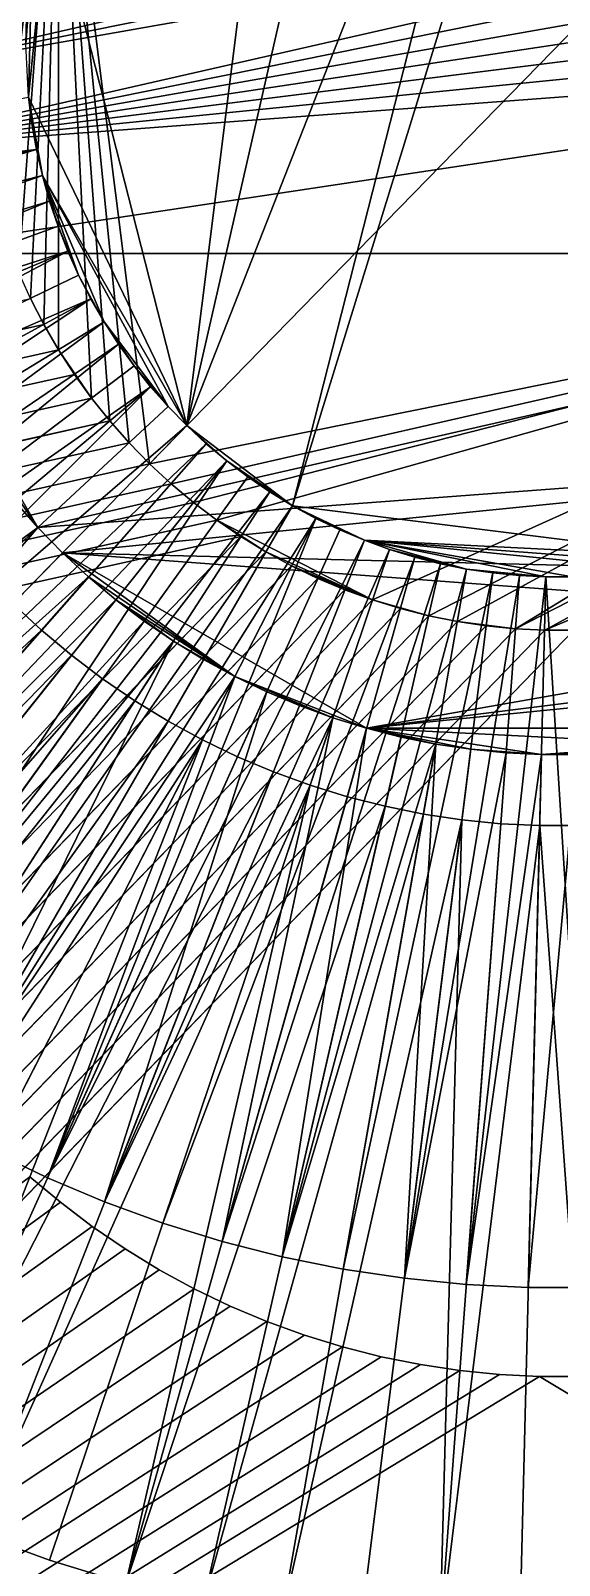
# Model space of a CAD drawing. Header units: millimetres. Extents: x 0 to 520, y -2 to 382.
# Drawn here: x 183.514 to 185, y 338.72 to 343.037 of the extents above; entities that cross this region are included whole.
import ezdxf

# ---------------------------------------------------------------- set-up
doc = ezdxf.new("R2010")
doc.units = ezdxf.units.MM

msp = doc.modelspace()

# ---------------------------------------------------------------- linework, layer by layer
at = {"layer": 'BRASS', "color": 52}
for points in [[(509.2, 369.2, 103), (10.8, 369.2, 103), (10.8, 10.8, 103)], [(509.2, 369.2, 103), (10.8, 10.8, 103), (509.2, 10.8, 103)], [(183.5921, 343.8604, 92), (186.1521, 344.1812, 92), (183.8479, 341.8188, 92)], [(183.8479, 341.8188, 92), (186.1521, 344.1812, 92), (186.5204, 342.3591, 92)], [(183.3521, 343.0822, 92), (183.5921, 343.8604, 92), (183.35, 343, 92)], [(183.35, 343, 92), (183.5921, 343.8604, 92), (183.3521, 342.9178, 92)], [(183.3521, 342.9178, 92), (183.5921, 343.8604, 92), (183.3582, 342.8357, 92)], [(183.3582, 342.8357, 92), (183.5921, 343.8604, 92), (183.401, 342.5929, 92)], [(183.401, 342.5929, 92), (183.5921, 343.8604, 92), (183.4233, 342.5137, 92)], [(183.4233, 342.5137, 92), (183.5921, 343.8604, 92), (183.4796, 342.3591, 92)], [(183.4796, 342.3591, 92), (183.5921, 343.8604, 92), (183.5134, 342.2841, 92)], [(183.5134, 342.2841, 92), (183.5921, 343.8604, 92), (183.5509, 342.2109, 92)], [(183.5509, 342.2109, 92), (183.5921, 343.8604, 92), (183.5921, 342.1396, 92)], [(183.5921, 342.1396, 92), (183.5921, 343.8604, 92), (183.6847, 342.0037, 92)], [(183.6847, 342.0037, 92), (183.5921, 343.8604, 92), (183.736, 341.9394, 92)], [(183.736, 341.9394, 92), (183.5921, 343.8604, 92), (183.7905, 341.8777, 92)], [(183.7905, 341.8777, 92), (183.5921, 343.8604, 92), (183.8479, 341.8188, 92)], [(183.8479, 341.8188, 92), (186.5204, 342.3591, 92), (183.9082, 341.7629, 92)], [(183.9082, 341.7629, 92), (186.5204, 342.3591, 92), (183.9712, 341.71, 92)], [(183.9712, 341.71, 92), (186.5204, 342.3591, 92), (184.0368, 341.6603, 92)], [(184.0368, 341.6603, 92), (186.5204, 342.3591, 92), (184.4745, 341.4359, 92)], [(184.4745, 341.4359, 92), (186.5204, 342.3591, 92), (184.6328, 341.3914, 92)], [(184.6328, 341.3914, 92), (186.5204, 342.3591, 92), (184.7135, 341.3751, 92)], [(184.7135, 341.3751, 92), (186.5204, 342.3591, 92), (184.8767, 341.3546, 92)], [(184.8767, 341.3546, 92), (186.5204, 342.3591, 92), (186.4079, 342.1396, 92)], [(38.6479, 309.9178, 86), (183.5134, 342.2841, 86), (183.5509, 342.2109, 86)], [(183.5134, 342.2841, 92), (183.5509, 342.2109, 92), (183.5134, 342.2841, 86)], [(183.5134, 342.2841, 86), (183.5509, 342.2109, 92), (183.5509, 342.2109, 86)], [(38.6418, 309.8357, 86), (183.5509, 342.2109, 86), (183.5921, 342.1396, 86)], [(38.6479, 309.9178, 86), (183.5509, 342.2109, 86), (38.6418, 309.8357, 86)], [(183.5509, 342.2109, 92), (183.5921, 342.1396, 92), (183.5509, 342.2109, 86)], [(183.5509, 342.2109, 86), (183.5921, 342.1396, 92), (183.5921, 342.1396, 86)], [(38.6316, 309.7541, 86), (183.5921, 342.1396, 86), (183.6367, 342.0705, 86)], [(38.6418, 309.8357, 86), (183.5921, 342.1396, 86), (38.6316, 309.7541, 86)], [(183.5921, 342.1396, 86), (183.6367, 342.0705, 92), (183.6367, 342.0705, 86)], [(183.5921, 342.1396, 92), (183.6367, 342.0705, 92), (183.5921, 342.1396, 86)], [(183.6367, 342.0705, 92), (183.5921, 342.1396, 92), (183.6847, 342.0037, 92)], [(184.8767, 341.3546, 92), (186.4079, 342.1396, 92), (184.9589, 341.3505, 92)], [(184.9589, 341.3505, 92), (186.4079, 342.1396, 92), (186.2095, 341.8777, 92)], [(38.6173, 309.6731, 86), (183.6367, 342.0705, 86), (183.6847, 342.0037, 86)], [(38.6316, 309.7541, 86), (183.6367, 342.0705, 86), (38.6173, 309.6731, 86)], [(183.6367, 342.0705, 86), (183.6847, 342.0037, 92), (183.6847, 342.0037, 86)], [(183.6367, 342.0705, 92), (183.6847, 342.0037, 92), (183.6367, 342.0705, 86)], [(38.599, 309.5929, 86), (183.6847, 342.0037, 86), (183.736, 341.9394, 86)], [(38.6173, 309.6731, 86), (183.6847, 342.0037, 86), (38.599, 309.5929, 86)], [(183.6847, 342.0037, 86), (183.736, 341.9394, 92), (183.736, 341.9394, 86)], [(183.6847, 342.0037, 92), (183.736, 341.9394, 92), (183.6847, 342.0037, 86)], [(38.599, 309.5929, 86), (183.736, 341.9394, 86), (38.5767, 309.5137, 86)], [(38.5767, 309.5137, 86), (183.736, 341.9394, 86), (183.7905, 341.8777, 86)], [(183.736, 341.9394, 86), (183.7905, 341.8777, 92), (183.7905, 341.8777, 86)], [(183.736, 341.9394, 92), (183.7905, 341.8777, 92), (183.736, 341.9394, 86)], [(38.5505, 309.4357, 86), (183.7905, 341.8777, 86), (183.8479, 341.8188, 86)], [(38.5767, 309.5137, 86), (183.7905, 341.8777, 86), (38.5505, 309.4357, 86)], [(183.7905, 341.8777, 86), (183.8479, 341.8188, 92), (183.8479, 341.8188, 86)], [(183.7905, 341.8777, 92), (183.8479, 341.8188, 92), (183.7905, 341.8777, 86)], [(184.9589, 341.3505, 92), (186.2095, 341.8777, 92), (185.0411, 341.3505, 92)], [(38.5505, 309.4357, 86), (183.8479, 341.8188, 86), (38.5204, 309.3591, 86)], [(183.8479, 341.8188, 86), (183.9082, 341.7629, 86), (38.5204, 309.3591, 86)], [(183.8479, 341.8188, 86), (183.9082, 341.7629, 92), (183.9082, 341.7629, 86)], [(183.8479, 341.8188, 92), (183.9082, 341.7629, 92), (183.8479, 341.8188, 86)], [(38.5204, 309.3591, 86), (183.9082, 341.7629, 86), (38.4866, 309.2841, 86)], [(183.9082, 341.7629, 86), (183.9712, 341.71, 86), (38.4866, 309.2841, 86)], [(183.9082, 341.7629, 86), (183.9712, 341.71, 92), (183.9712, 341.71, 86)], [(183.9082, 341.7629, 92), (183.9712, 341.71, 92), (183.9082, 341.7629, 86)], [(38.4866, 309.2841, 86), (183.9712, 341.71, 86), (38.4491, 309.2109, 86)], [(183.9712, 341.71, 86), (184.0368, 341.6603, 86), (38.4491, 309.2109, 86)], [(183.9712, 341.71, 86), (183.9712, 341.71, 92), (184.0368, 341.6603, 86)], [(183.9712, 341.71, 92), (184.0368, 341.6603, 92), (184.0368, 341.6603, 86)], [(38.4491, 309.2109, 86), (184.0368, 341.6603, 86), (38.4079, 309.1396, 86)], [(184.0368, 341.6603, 86), (184.1048, 341.614, 86), (38.4079, 309.1396, 86)], [(184.0368, 341.6603, 86), (184.1048, 341.614, 92), (184.1048, 341.614, 86)], [(184.0368, 341.6603, 92), (184.1048, 341.614, 92), (184.0368, 341.6603, 86)], [(184.0368, 341.6603, 92), (184.175, 341.5711, 92), (184.1048, 341.614, 92)], [(184.0368, 341.6603, 92), (184.4745, 341.4359, 92), (184.175, 341.5711, 92)], [(38.4079, 309.1396, 86), (184.1048, 341.614, 86), (38.3633, 309.0705, 86)], [(38.3633, 309.0705, 86), (184.1048, 341.614, 86), (38.3633, 190.9295, 86)], [(184.1048, 341.614, 86), (184.175, 341.5711, 86), (38.3633, 190.9295, 86)], [(184.1048, 341.614, 86), (184.175, 341.5711, 92), (184.175, 341.5711, 86)], [(184.1048, 341.614, 92), (184.175, 341.5711, 92), (184.1048, 341.614, 86)], [(38.3633, 190.9295, 86), (184.175, 341.5711, 86), (38.4079, 190.8604, 86)], [(184.175, 341.5711, 86), (184.2473, 341.5317, 86), (38.4079, 190.8604, 86)], [(184.175, 341.5711, 86), (184.175, 341.5711, 92), (184.2473, 341.5317, 86)], [(184.175, 341.5711, 92), (184.2473, 341.5317, 92), (184.2473, 341.5317, 86)], [(184.175, 341.5711, 92), (184.4745, 341.4359, 92), (184.2473, 341.5317, 92)], [(38.4079, 190.8604, 86), (184.2473, 341.5317, 86), (38.4491, 190.7891, 86)], [(184.2473, 341.5317, 86), (184.3214, 341.496, 86), (38.4491, 190.7891, 86)], [(38.4491, 190.7891, 86), (184.3214, 341.496, 86), (38.4866, 190.7159, 86)], [(184.3214, 341.496, 86), (184.3972, 341.4641, 86), (38.4866, 190.7159, 86)], [(184.2473, 341.5317, 86), (184.2473, 341.5317, 92), (184.3214, 341.496, 86)], [(184.2473, 341.5317, 92), (184.3214, 341.496, 92), (184.3214, 341.496, 86)], [(184.2473, 341.5317, 92), (184.3972, 341.4641, 92), (184.3214, 341.496, 92)], [(184.2473, 341.5317, 92), (184.4745, 341.4359, 92), (184.3972, 341.4641, 92)], [(184.3214, 341.496, 86), (184.3972, 341.4641, 92), (184.3972, 341.4641, 86)], [(184.3214, 341.496, 92), (184.3972, 341.4641, 92), (184.3214, 341.496, 86)], [(38.4866, 190.7159, 86), (184.3972, 341.4641, 86), (38.5204, 190.6409, 86)], [(184.3972, 341.4641, 86), (184.4745, 341.4359, 86), (38.5204, 190.6409, 86)], [(184.3972, 341.4641, 92), (184.4745, 341.4359, 92), (184.3972, 341.4641, 86)], [(184.3972, 341.4641, 86), (184.4745, 341.4359, 92), (184.4745, 341.4359, 86)], [(38.5204, 190.6409, 86), (184.4745, 341.4359, 86), (38.5505, 190.5643, 86)], [(184.4745, 341.4359, 86), (184.5531, 341.4117, 86), (38.5505, 190.5643, 86)], [(38.5505, 190.5643, 86), (184.5531, 341.4117, 86), (38.5767, 190.4863, 86)], [(184.5531, 341.4117, 86), (184.6328, 341.3914, 86), (38.5767, 190.4863, 86)], [(184.4745, 341.4359, 92), (184.5531, 341.4117, 92), (184.4745, 341.4359, 86)], [(184.4745, 341.4359, 86), (184.5531, 341.4117, 92), (184.5531, 341.4117, 86)], [(184.4745, 341.4359, 92), (184.6328, 341.3914, 92), (184.5531, 341.4117, 92)], [(184.5531, 341.4117, 92), (184.6328, 341.3914, 92), (184.5531, 341.4117, 86)], [(184.5531, 341.4117, 86), (184.6328, 341.3914, 92), (184.6328, 341.3914, 86)], [(38.5767, 190.4863, 86), (184.6328, 341.3914, 86), (38.599, 190.4071, 86)], [(184.6328, 341.3914, 86), (184.7135, 341.3751, 86), (38.599, 190.4071, 86)], [(38.599, 190.4071, 86), (184.7135, 341.3751, 86), (38.6173, 190.3269, 86)], [(184.7135, 341.3751, 86), (184.7948, 341.3628, 86), (38.6173, 190.3269, 86)], [(184.6328, 341.3914, 92), (184.7135, 341.3751, 92), (184.6328, 341.3914, 86)], [(184.6328, 341.3914, 86), (184.7135, 341.3751, 92), (184.7135, 341.3751, 86)], [(184.7135, 341.3751, 86), (184.7948, 341.3628, 92), (184.7948, 341.3628, 86)], [(184.7135, 341.3751, 92), (184.7948, 341.3628, 92), (184.7135, 341.3751, 86)], [(184.7135, 341.3751, 92), (184.8767, 341.3546, 92), (184.7948, 341.3628, 92)], [(38.6173, 190.3269, 86), (184.7948, 341.3628, 86), (38.6316, 190.2459, 86)], [(184.7948, 341.3628, 86), (184.8767, 341.3546, 86), (38.6316, 190.2459, 86)], [(38.6316, 190.2459, 86), (184.8767, 341.3546, 86), (38.6418, 190.1643, 86)], [(184.8767, 341.3546, 86), (184.9589, 341.3505, 86), (38.6418, 190.1643, 86)], [(38.6418, 190.1643, 86), (184.9589, 341.3505, 86), (38.6479, 190.0822, 86)], [(38.6479, 190.0822, 86), (185.0411, 341.3505, 86), (38.65, 190, 86)], [(184.9589, 341.3505, 86), (185.0411, 341.3505, 86), (38.6479, 190.0822, 86)], [(38.65, 190, 86), (185.0411, 341.3505, 86), (185.0411, 38.6495, 86)], [(184.7948, 341.3628, 86), (184.7948, 341.3628, 92), (184.8767, 341.3546, 86)], [(184.7948, 341.3628, 92), (184.8767, 341.3546, 92), (184.8767, 341.3546, 86)], [(184.8767, 341.3546, 86), (184.8767, 341.3546, 92), (184.9589, 341.3505, 86)], [(184.8767, 341.3546, 92), (184.9589, 341.3505, 92), (184.9589, 341.3505, 86)], [(184.9589, 341.3505, 86), (185.0411, 341.3505, 92), (185.0411, 341.3505, 86)], [(184.9589, 341.3505, 92), (185.0411, 341.3505, 92), (184.9589, 341.3505, 86)]]:
    msp.add_3dface(points, dxfattribs=at)
at = {"layer": 'STEEL', "color": 8}
for points in [[(184.9626, 344.4995, 80.4), (183.9526, 341.9262, 80.4), (184.5223, 344.4219, 80.4)], [(184.25, 341.701, 80.4), (183.9526, 341.9262, 80.4), (184.9626, 344.4995, 80.4)], [(185.1121, 344.4958, 80.4), (184.25, 341.701, 80.4), (184.9626, 344.4995, 80.4)], [(185.4063, 341.5561, 80.4), (184.25, 341.701, 80.4), (185.1121, 344.4958, 80.4)], [(184.5223, 344.4219, 80.4), (183.9526, 341.9262, 80.4), (184.25, 344.299, 80.4)], [(184.25, 344.299, 80.4), (183.9526, 341.9262, 80.4), (183.5666, 343.4421, 80.4)], [(183.0025, 342.9003, 90), (186.843, 343.7769, 90), (183.0099, 343.1991, 90)], [(183.0025, 342.9003, 90), (186.8794, 343.684, 90), (186.843, 343.7769, 90)], [(183.0025, 342.9003, 90), (186.9111, 343.5895, 90), (186.8794, 343.684, 90)], [(183.0223, 342.7019, 90), (186.9111, 343.5895, 90), (183.0025, 342.9003, 90)], [(183.0223, 342.7019, 90), (186.9382, 343.4935, 90), (186.9111, 343.5895, 90)], [(183.0223, 342.7019, 90), (186.9603, 343.3963, 90), (186.9382, 343.4935, 90)], [(183.5666, 343.4421, 80.4), (183.5075, 342.8506, 80.4), (183.5168, 343.2236, 80.4)], [(183.5666, 343.4421, 80.4), (183.9526, 341.9262, 80.4), (183.5075, 342.8506, 80.4)], [(183.0223, 342.7019, 90), (186.9777, 343.2981, 90), (186.9603, 343.3963, 90)], [(183.0223, 342.7019, 90), (186.9901, 343.1991, 90), (186.9777, 343.2981, 90)], [(183.5168, 343.2236, 80.4), (183.5, 343, 80.4), (183.5019, 343.0748, 80.4)], [(183.5168, 343.2236, 80.4), (183.5075, 342.8506, 80.4), (183.5, 343, 80.4)], [(183.0223, 342.7019, 90), (186.9975, 343.0997, 90), (186.9901, 343.1991, 90)], [(183.0223, 342.7019, 90), (187, 343, 90), (186.9975, 343.0997, 90)], [(183.0889, 342.4105, 90), (187, 343, 90), (183.0223, 342.7019, 90)], [(183.0889, 342.4105, 90), (186.9111, 342.4105, 90), (187, 343, 90)], [(183.5168, 342.7764, 78.5), (181.5391, 342.4784, 78.5), (183.5075, 342.8506, 78.5)], [(183.5075, 342.8506, 78.5), (183.5168, 342.7764, 80.4), (183.5168, 342.7764, 78.5)], [(183.5075, 342.8506, 80.4), (183.5168, 342.7764, 80.4), (183.5075, 342.8506, 78.5)], [(183.5075, 342.8506, 80.4), (183.5297, 342.7028, 80.4), (183.5168, 342.7764, 80.4)], [(183.5075, 342.8506, 80.4), (183.5464, 342.6299, 80.4), (183.5297, 342.7028, 80.4)], [(183.5075, 342.8506, 80.4), (183.9526, 341.9262, 80.4), (183.5464, 342.6299, 80.4)], [(183.5297, 342.7028, 78.5), (181.5391, 342.4784, 78.5), (183.5168, 342.7764, 78.5)], [(183.5168, 342.7764, 78.5), (183.5168, 342.7764, 80.4), (183.5297, 342.7028, 78.5)], [(183.5168, 342.7764, 80.4), (183.5297, 342.7028, 80.4), (183.5297, 342.7028, 78.5)], [(183.5297, 342.7028, 78.5), (181.5694, 342.3065, 78.5), (181.5391, 342.4784, 78.5)], [(183.5297, 342.7028, 78.5), (181.6082, 342.1363, 78.5), (181.5694, 342.3065, 78.5)], [(183.5464, 342.6299, 78.5), (181.6082, 342.1363, 78.5), (183.5297, 342.7028, 78.5)], [(183.5297, 342.7028, 78.5), (183.5464, 342.6299, 80.4), (183.5464, 342.6299, 78.5)], [(183.5297, 342.7028, 80.4), (183.5464, 342.6299, 80.4), (183.5297, 342.7028, 78.5)], [(183.5464, 342.6299, 78.5), (181.6555, 341.9684, 78.5), (181.6082, 342.1363, 78.5)], [(183.5666, 342.5579, 78.5), (181.6555, 341.9684, 78.5), (183.5464, 342.6299, 78.5)], [(183.5464, 342.6299, 78.5), (183.5666, 342.5579, 80.4), (183.5666, 342.5579, 78.5)], [(183.5464, 342.6299, 80.4), (183.5666, 342.5579, 80.4), (183.5464, 342.6299, 78.5)], [(183.5464, 342.6299, 80.4), (183.5905, 342.487, 80.4), (183.5666, 342.5579, 80.4)], [(183.5464, 342.6299, 80.4), (183.6485, 342.3492, 80.4), (183.5905, 342.487, 80.4)], [(183.5464, 342.6299, 80.4), (183.7201, 342.2178, 80.4), (183.6485, 342.3492, 80.4)], [(183.5464, 342.6299, 80.4), (183.9004, 341.9797, 80.4), (183.7201, 342.2178, 80.4)], [(183.5464, 342.6299, 80.4), (183.9526, 341.9262, 80.4), (183.9004, 341.9797, 80.4)], [(183.5666, 342.5579, 78.5), (181.7111, 341.8029, 78.5), (181.6555, 341.9684, 78.5)], [(183.5905, 342.487, 78.5), (181.7111, 341.8029, 78.5), (183.5666, 342.5579, 78.5)], [(183.5666, 342.5579, 78.5), (183.5905, 342.487, 80.4), (183.5905, 342.487, 78.5)], [(183.5666, 342.5579, 80.4), (183.5905, 342.487, 80.4), (183.5666, 342.5579, 78.5)], [(183.6178, 342.4173, 78.5), (181.7111, 341.8029, 78.5), (183.5905, 342.487, 78.5)], [(183.5905, 342.487, 78.5), (183.6178, 342.4173, 80.4), (183.6178, 342.4173, 78.5)], [(183.5905, 342.487, 80.4), (183.6178, 342.4173, 80.4), (183.5905, 342.487, 78.5)], [(183.5905, 342.487, 80.4), (183.6485, 342.3492, 80.4), (183.6178, 342.4173, 80.4)], [(183.6178, 342.4173, 78.5), (181.7748, 341.6405, 78.5), (181.7111, 341.8029, 78.5)], [(183.6178, 342.4173, 78.5), (181.8466, 341.4814, 78.5), (181.7748, 341.6405, 78.5)], [(183.6485, 342.3492, 78.5), (181.8466, 341.4814, 78.5), (183.6178, 342.4173, 78.5)], [(183.5339, 341.6397, 90), (186.9111, 342.4105, 90), (183.0889, 342.4105, 90)], [(183.5339, 341.6397, 90), (183.0889, 342.4105, 90), (183.1981, 342.1322, 90)], [(183.5339, 341.6397, 90), (186.6525, 341.8734, 90), (186.9111, 342.4105, 90)], [(183.6178, 342.4173, 78.5), (183.6485, 342.3492, 80.4), (183.6485, 342.3492, 78.5)], [(183.6178, 342.4173, 80.4), (183.6485, 342.3492, 80.4), (183.6178, 342.4173, 78.5)], [(183.6827, 342.2826, 78.5), (181.8466, 341.4814, 78.5), (183.6485, 342.3492, 78.5)], [(183.6485, 342.3492, 78.5), (183.6485, 342.3492, 80.4), (183.6827, 342.2826, 78.5)], [(183.6485, 342.3492, 80.4), (183.6827, 342.2826, 80.4), (183.6827, 342.2826, 78.5)], [(183.6485, 342.3492, 80.4), (183.7201, 342.2178, 80.4), (183.6827, 342.2826, 80.4)], [(183.6827, 342.2826, 78.5), (181.9262, 341.3261, 78.5), (181.8466, 341.4814, 78.5)], [(183.6827, 342.2826, 78.5), (182.0135, 341.175, 78.5), (181.9262, 341.3261, 78.5)], [(183.7201, 342.2178, 78.5), (182.0135, 341.175, 78.5), (183.6827, 342.2826, 78.5)], [(183.6827, 342.2826, 80.4), (183.7201, 342.2178, 80.4), (183.6827, 342.2826, 78.5)], [(183.6827, 342.2826, 78.5), (183.7201, 342.2178, 80.4), (183.7201, 342.2178, 78.5)], [(183.7201, 342.2178, 78.5), (182.1082, 341.0284, 78.5), (182.0135, 341.175, 78.5)], [(183.7606, 342.155, 78.5), (182.1082, 341.0284, 78.5), (183.7201, 342.2178, 78.5)], [(183.7201, 342.2178, 78.5), (183.7201, 342.2178, 80.4), (183.7606, 342.155, 78.5)], [(183.7201, 342.2178, 80.4), (183.7606, 342.155, 80.4), (183.7606, 342.155, 78.5)], [(183.7201, 342.2178, 80.4), (183.8043, 342.0943, 80.4), (183.7606, 342.155, 80.4)], [(183.7201, 342.2178, 80.4), (183.9004, 341.9797, 80.4), (183.8043, 342.0943, 80.4)], [(183.7606, 342.155, 78.5), (182.21, 340.8867, 78.5), (182.1082, 341.0284, 78.5)], [(183.8043, 342.0943, 78.5), (182.21, 340.8867, 78.5), (183.7606, 342.155, 78.5)], [(183.7606, 342.155, 78.5), (183.7606, 342.155, 80.4), (183.8043, 342.0943, 78.5)], [(183.7606, 342.155, 80.4), (183.8043, 342.0943, 80.4), (183.8043, 342.0943, 78.5)], [(183.5339, 341.6397, 90), (183.1981, 342.1322, 90), (183.4679, 341.7144, 90)], [(183.8509, 342.0358, 78.5), (182.21, 340.8867, 78.5), (183.8043, 342.0943, 78.5)], [(183.8043, 342.0943, 78.5), (183.8043, 342.0943, 80.4), (183.8509, 342.0358, 78.5)], [(183.8043, 342.0943, 80.4), (183.8509, 342.0358, 80.4), (183.8509, 342.0358, 78.5)], [(183.8043, 342.0943, 80.4), (183.9004, 341.9797, 80.4), (183.8509, 342.0358, 80.4)], [(183.8509, 342.0358, 78.5), (182.3188, 340.7502, 78.5), (182.21, 340.8867, 78.5)], [(183.8509, 342.0358, 78.5), (182.4343, 340.6194, 78.5), (182.3188, 340.7502, 78.5)], [(183.9004, 341.9797, 78.5), (182.4343, 340.6194, 78.5), (183.8509, 342.0358, 78.5)], [(183.8509, 342.0358, 78.5), (183.8509, 342.0358, 80.4), (183.9004, 341.9797, 78.5)], [(183.8509, 342.0358, 80.4), (183.9004, 341.9797, 80.4), (183.9004, 341.9797, 78.5)], [(183.9526, 341.9262, 78.5), (182.4343, 340.6194, 78.5), (183.9004, 341.9797, 78.5)], [(183.9004, 341.9797, 80.4), (183.9526, 341.9262, 80.4), (183.9004, 341.9797, 78.5)], [(183.9004, 341.9797, 78.5), (183.9526, 341.9262, 80.4), (183.9526, 341.9262, 78.5)], [(183.9526, 341.9262, 78.5), (182.5562, 340.4945, 78.5), (182.4343, 340.6194, 78.5)], [(184.0075, 341.8753, 78.5), (182.5562, 340.4945, 78.5), (183.9526, 341.9262, 78.5)], [(183.9526, 341.9262, 80.4), (184.0075, 341.8753, 80.4), (183.9526, 341.9262, 78.5)], [(183.9526, 341.9262, 78.5), (184.0075, 341.8753, 80.4), (184.0075, 341.8753, 78.5)], [(184.0075, 341.8753, 80.4), (183.9526, 341.9262, 80.4), (184.0648, 341.8273, 80.4)], [(184.0648, 341.8273, 80.4), (183.9526, 341.9262, 80.4), (184.25, 341.701, 80.4)], [(182.6841, 340.3758, 78.5), (182.5562, 340.4945, 78.5), (184.0075, 341.8753, 78.5)], [(184.0648, 341.8273, 78.5), (182.6841, 340.3758, 78.5), (184.0075, 341.8753, 78.5)], [(183.6035, 341.5683, 90), (186.6525, 341.8734, 90), (183.5339, 341.6397, 90)], [(183.6035, 341.5683, 90), (186.3234, 341.5004, 90), (186.6525, 341.8734, 90)], [(184.0075, 341.8753, 78.5), (184.0075, 341.8753, 80.4), (184.0648, 341.8273, 78.5)], [(184.0075, 341.8753, 80.4), (184.0648, 341.8273, 80.4), (184.0648, 341.8273, 78.5)], [(182.8178, 340.2636, 78.5), (182.6841, 340.3758, 78.5), (184.0648, 341.8273, 78.5)], [(182.9569, 340.1582, 78.5), (182.8178, 340.2636, 78.5), (184.0648, 341.8273, 78.5)], [(184.1244, 341.7821, 78.5), (182.9569, 340.1582, 78.5), (184.0648, 341.8273, 78.5)], [(184.0648, 341.8273, 78.5), (184.0648, 341.8273, 80.4), (184.1244, 341.7821, 78.5)], [(184.0648, 341.8273, 80.4), (184.1244, 341.7821, 80.4), (184.1244, 341.7821, 78.5)], [(184.1244, 341.7821, 80.4), (184.0648, 341.8273, 80.4), (184.1862, 341.74, 80.4)], [(184.1862, 341.74, 80.4), (184.0648, 341.8273, 80.4), (184.25, 341.701, 80.4)], [(184.1862, 341.74, 78.5), (182.9569, 340.1582, 78.5), (184.1244, 341.7821, 78.5)], [(184.1244, 341.7821, 80.4), (184.1862, 341.74, 80.4), (184.1244, 341.7821, 78.5)], [(184.1244, 341.7821, 78.5), (184.1862, 341.74, 80.4), (184.1862, 341.74, 78.5)], [(182.3188, 340.7502, 82), (183.5339, 341.6397, 82), (183.4679, 341.7144, 82)], [(183.1011, 340.0599, 78.5), (182.9569, 340.1582, 78.5), (184.1862, 341.74, 78.5)], [(184.25, 341.701, 78.5), (183.1011, 340.0599, 78.5), (184.1862, 341.74, 78.5)], [(183.5339, 341.6397, 90), (183.4679, 341.7144, 90), (183.4679, 341.7144, 82)], [(183.5339, 341.6397, 90), (183.4679, 341.7144, 82), (183.5339, 341.6397, 82)], [(184.1862, 341.74, 80.4), (184.25, 341.701, 80.4), (184.1862, 341.74, 78.5)], [(184.1862, 341.74, 78.5), (184.25, 341.701, 80.4), (184.25, 341.701, 78.5)], [(183.25, 339.9689, 78.5), (183.1011, 340.0599, 78.5), (184.25, 341.701, 78.5)], [(184.3157, 341.6652, 78.5), (183.25, 339.9689, 78.5), (184.25, 341.701, 78.5)], [(184.25, 341.701, 78.5), (184.25, 341.701, 80.4), (184.3157, 341.6652, 78.5)], [(184.25, 341.701, 80.4), (184.3157, 341.6652, 80.4), (184.3157, 341.6652, 78.5)], [(184.3157, 341.6652, 80.4), (184.25, 341.701, 80.4), (184.3831, 341.6327, 80.4)], [(184.3831, 341.6327, 80.4), (184.25, 341.701, 80.4), (184.452, 341.6037, 80.4)], [(184.452, 341.6037, 80.4), (184.25, 341.701, 80.4), (185.4063, 341.5561, 80.4)], [(182.4343, 340.6194, 82), (183.5339, 341.6397, 82), (182.3188, 340.7502, 82)], [(182.5562, 340.4945, 82), (183.5339, 341.6397, 82), (182.4343, 340.6194, 82)], [(182.5562, 340.4945, 82), (183.6035, 341.5683, 82), (183.5339, 341.6397, 82)], [(183.4033, 339.8854, 78.5), (183.25, 339.9689, 78.5), (184.3157, 341.6652, 78.5)], [(183.5605, 339.8097, 78.5), (183.4033, 339.8854, 78.5), (184.3157, 341.6652, 78.5)], [(183.6035, 341.5683, 90), (183.5339, 341.6397, 90), (183.5339, 341.6397, 82)], [(183.6035, 341.5683, 90), (183.5339, 341.6397, 82), (183.6035, 341.5683, 82)], [(184.3831, 341.6327, 78.5), (183.5605, 339.8097, 78.5), (184.3157, 341.6652, 78.5)], [(184.452, 341.6037, 78.5), (183.5605, 339.8097, 78.5), (184.3831, 341.6327, 78.5)], [(184.3157, 341.6652, 78.5), (184.3831, 341.6327, 80.4), (184.3831, 341.6327, 78.5)], [(184.3157, 341.6652, 80.4), (184.3831, 341.6327, 80.4), (184.3157, 341.6652, 78.5)], [(184.3831, 341.6327, 78.5), (184.452, 341.6037, 80.4), (184.452, 341.6037, 78.5)], [(184.3831, 341.6327, 80.4), (184.452, 341.6037, 80.4), (184.3831, 341.6327, 78.5)], [(183.7213, 339.7419, 78.5), (183.5605, 339.8097, 78.5), (184.452, 341.6037, 78.5)], [(184.5223, 341.5781, 78.5), (183.7213, 339.7419, 78.5), (184.452, 341.6037, 78.5)], [(184.452, 341.6037, 78.5), (184.5223, 341.5781, 80.4), (184.5223, 341.5781, 78.5)], [(184.452, 341.6037, 80.4), (184.5223, 341.5781, 80.4), (184.452, 341.6037, 78.5)], [(185.0374, 341.5005, 80.4), (184.452, 341.6037, 80.4), (185.2605, 341.5228, 80.4)], [(184.7395, 341.5228, 80.4), (184.452, 341.6037, 80.4), (184.9626, 341.5005, 80.4)], [(184.5223, 341.5781, 80.4), (184.452, 341.6037, 80.4), (184.7395, 341.5228, 80.4)], [(184.9626, 341.5005, 80.4), (184.452, 341.6037, 80.4), (185.0374, 341.5005, 80.4)], [(185.2605, 341.5228, 80.4), (184.452, 341.6037, 80.4), (185.3338, 341.5376, 80.4)], [(185.3338, 341.5376, 80.4), (184.452, 341.6037, 80.4), (185.4063, 341.5561, 80.4)], [(182.5562, 340.4945, 82), (183.6766, 341.5004, 82), (183.6035, 341.5683, 82)], [(183.6766, 341.5004, 90), (183.6035, 341.5683, 90), (183.6035, 341.5683, 82)], [(183.6766, 341.5004, 90), (183.6035, 341.5683, 82), (183.6766, 341.5004, 82)], [(183.6035, 341.5683, 90), (184.4583, 341.0748, 90), (186.1675, 341.3761, 90)], [(183.6035, 341.5683, 90), (184.0876, 341.2203, 90), (184.4583, 341.0748, 90)], [(183.6035, 341.5683, 90), (186.1675, 341.3761, 90), (186.3234, 341.5004, 90)], [(183.6035, 341.5683, 90), (183.6766, 341.5004, 90), (184.0876, 341.2203, 90)], [(183.8853, 339.6823, 78.5), (183.7213, 339.7419, 78.5), (184.5223, 341.5781, 78.5)], [(184.5937, 341.5561, 78.5), (183.8853, 339.6823, 78.5), (184.5223, 341.5781, 78.5)], [(184.0521, 339.6308, 78.5), (183.8853, 339.6823, 78.5), (184.5937, 341.5561, 78.5)], [(184.6662, 341.5376, 78.5), (184.0521, 339.6308, 78.5), (184.5937, 341.5561, 78.5)], [(184.2212, 339.5878, 78.5), (184.0521, 339.6308, 78.5), (184.6662, 341.5376, 78.5)], [(184.7395, 341.5228, 78.5), (184.2212, 339.5878, 78.5), (184.6662, 341.5376, 78.5)], [(184.5223, 341.5781, 78.5), (184.5937, 341.5561, 80.4), (184.5937, 341.5561, 78.5)], [(184.5223, 341.5781, 80.4), (184.5937, 341.5561, 80.4), (184.5223, 341.5781, 78.5)], [(184.5937, 341.5561, 80.4), (184.5223, 341.5781, 80.4), (184.7395, 341.5228, 80.4)], [(184.5937, 341.5561, 78.5), (184.6662, 341.5376, 80.4), (184.6662, 341.5376, 78.5)], [(184.5937, 341.5561, 80.4), (184.6662, 341.5376, 80.4), (184.5937, 341.5561, 78.5)], [(184.6662, 341.5376, 80.4), (184.5937, 341.5561, 80.4), (184.7395, 341.5228, 80.4)], [(184.6662, 341.5376, 78.5), (184.7395, 341.5228, 80.4), (184.7395, 341.5228, 78.5)], [(184.6662, 341.5376, 80.4), (184.7395, 341.5228, 80.4), (184.6662, 341.5376, 78.5)], [(182.5562, 340.4945, 82), (182.6841, 340.3758, 82), (183.6766, 341.5004, 82)], [(182.6841, 340.3758, 82), (183.753, 341.4363, 82), (183.6766, 341.5004, 82)], [(183.753, 341.4363, 90), (183.6766, 341.5004, 90), (183.6766, 341.5004, 82)], [(183.753, 341.4363, 90), (183.6766, 341.5004, 82), (183.753, 341.4363, 82)], [(183.6766, 341.5004, 90), (183.753, 341.4363, 90), (184.0876, 341.2203, 90)], [(184.3922, 339.5532, 78.5), (184.2212, 339.5878, 78.5), (184.7395, 341.5228, 78.5)], [(184.8135, 341.5116, 78.5), (184.3922, 339.5532, 78.5), (184.7395, 341.5228, 78.5)], [(184.5648, 339.5272, 78.5), (184.3922, 339.5532, 78.5), (184.8135, 341.5116, 78.5)], [(184.8879, 341.5042, 78.5), (184.5648, 339.5272, 78.5), (184.8135, 341.5116, 78.5)], [(184.7384, 339.5098, 78.5), (184.5648, 339.5272, 78.5), (184.8879, 341.5042, 78.5)], [(184.9626, 341.5005, 78.5), (184.7384, 339.5098, 78.5), (184.8879, 341.5042, 78.5)], [(184.9127, 339.5011, 78.5), (184.7384, 339.5098, 78.5), (184.9626, 341.5005, 78.5)], [(184.7395, 341.5228, 78.5), (184.7395, 341.5228, 80.4), (184.8135, 341.5116, 78.5)], [(184.7395, 341.5228, 80.4), (184.8135, 341.5116, 80.4), (184.8135, 341.5116, 78.5)], [(184.8135, 341.5116, 80.4), (184.7395, 341.5228, 80.4), (184.9626, 341.5005, 80.4)], [(184.8135, 341.5116, 78.5), (184.8879, 341.5042, 80.4), (184.8879, 341.5042, 78.5)], [(184.8135, 341.5116, 80.4), (184.8879, 341.5042, 80.4), (184.8135, 341.5116, 78.5)], [(184.8879, 341.5042, 80.4), (184.8135, 341.5116, 80.4), (184.9626, 341.5005, 80.4)], [(184.8879, 341.5042, 78.5), (184.9626, 341.5005, 80.4), (184.9626, 341.5005, 78.5)], [(184.8879, 341.5042, 80.4), (184.9626, 341.5005, 80.4), (184.8879, 341.5042, 78.5)], [(185.0873, 339.5011, 78.5), (184.9127, 339.5011, 78.5), (184.9626, 341.5005, 78.5)], [(185.0374, 341.5005, 78.5), (185.0873, 339.5011, 78.5), (184.9626, 341.5005, 78.5)], [(184.9626, 341.5005, 78.5), (184.9626, 341.5005, 80.4), (185.0374, 341.5005, 78.5)], [(184.9626, 341.5005, 80.4), (185.0374, 341.5005, 80.4), (185.0374, 341.5005, 78.5)], [(181.8579, 339.7786, 83), (183.5443, 341.3505, 83), (183.4639, 341.4251, 83)], [(183.5443, 341.3505, 82), (181.8579, 339.7786, 82), (183.4639, 341.4251, 82)], [(182.6841, 340.3758, 82), (182.8178, 340.2636, 82), (183.753, 341.4363, 82)], [(182.8178, 340.2636, 82), (183.8325, 341.3761, 82), (183.753, 341.4363, 82)], [(183.4639, 341.4251, 83), (183.5443, 341.3505, 83), (183.4639, 341.4251, 82)], [(183.4639, 341.4251, 82), (183.5443, 341.3505, 83), (183.5443, 341.3505, 82)], [(183.8325, 341.3761, 90), (183.753, 341.4363, 90), (183.753, 341.4363, 82)], [(183.8325, 341.3761, 90), (183.753, 341.4363, 82), (183.8325, 341.3761, 82)], [(183.753, 341.4363, 90), (183.8325, 341.3761, 90), (183.9149, 341.3199, 90)], [(183.753, 341.4363, 90), (183.9149, 341.3199, 90), (184.0876, 341.2203, 90)], [(182.8178, 340.2636, 82), (182.9569, 340.1582, 82), (183.8325, 341.3761, 82)], [(182.9569, 340.1582, 82), (183.9149, 341.3199, 82), (183.8325, 341.3761, 82)], [(183.8325, 341.3761, 90), (183.8325, 341.3761, 82), (183.9149, 341.3199, 82)], [(183.9149, 341.3199, 90), (183.8325, 341.3761, 90), (183.9149, 341.3199, 82)], [(184.4583, 341.0748, 90), (186, 341.2679, 90), (186.1675, 341.3761, 90)], [(181.8579, 339.7786, 83), (182.0224, 339.626, 83), (183.5443, 341.3505, 83)], [(182.0224, 339.626, 82), (181.8579, 339.7786, 82), (183.5443, 341.3505, 82)], [(182.0224, 339.626, 83), (183.6283, 341.28, 83), (183.5443, 341.3505, 83)], [(183.6283, 341.28, 82), (182.0224, 339.626, 82), (183.5443, 341.3505, 82)], [(183.5443, 341.3505, 83), (183.6283, 341.28, 83), (183.5443, 341.3505, 82)], [(183.5443, 341.3505, 82), (183.6283, 341.28, 83), (183.6283, 341.28, 82)], [(182.0224, 339.626, 83), (182.1943, 339.4818, 83), (183.6283, 341.28, 83)], [(182.1943, 339.4818, 82), (182.0224, 339.626, 82), (183.6283, 341.28, 82)], [(182.1943, 339.4818, 83), (183.7158, 341.2137, 83), (183.6283, 341.28, 83)], [(183.7158, 341.2137, 82), (182.1943, 339.4818, 82), (183.6283, 341.28, 82)], [(182.9569, 340.1582, 82), (183.1011, 340.0599, 82), (183.9149, 341.3199, 82)], [(183.1011, 340.0599, 82), (183.25, 339.9689, 82), (183.9149, 341.3199, 82)], [(183.25, 339.9689, 82), (184, 341.2679, 82), (183.9149, 341.3199, 82)], [(183.6283, 341.28, 83), (183.7158, 341.2137, 83), (183.6283, 341.28, 82)], [(183.6283, 341.28, 82), (183.7158, 341.2137, 83), (183.7158, 341.2137, 82)], [(183.9149, 341.3199, 90), (183.9149, 341.3199, 82), (184, 341.2679, 82)], [(184, 341.2679, 90), (183.9149, 341.3199, 90), (184, 341.2679, 82)], [(183.9149, 341.3199, 90), (184, 341.2679, 90), (184.0876, 341.2203, 90)], [(183.25, 339.9689, 82), (184.0876, 341.2203, 82), (184, 341.2679, 82)], [(184.0876, 341.2203, 90), (184, 341.2679, 90), (184, 341.2679, 82)], [(184.0876, 341.2203, 90), (184, 341.2679, 82), (184.0876, 341.2203, 82)], [(184.4583, 341.0748, 90), (185.9124, 341.2203, 90), (186, 341.2679, 90)], [(182.1943, 339.4818, 83), (182.3732, 339.3463, 83), (183.7158, 341.2137, 83)], [(182.3732, 339.3463, 82), (182.1943, 339.4818, 82), (183.7158, 341.2137, 82)], [(182.3732, 339.3463, 83), (183.8064, 341.1519, 83), (183.7158, 341.2137, 83)], [(183.8064, 341.1519, 82), (182.3732, 339.3463, 82), (183.7158, 341.2137, 82)], [(183.25, 339.9689, 82), (183.4033, 339.8854, 82), (184.0876, 341.2203, 82)], [(183.4033, 339.8854, 82), (183.5605, 339.8097, 82), (184.0876, 341.2203, 82)], [(183.5605, 339.8097, 82), (184.1774, 341.177, 82), (184.0876, 341.2203, 82)], [(183.7158, 341.2137, 82), (183.7158, 341.2137, 83), (183.8064, 341.1519, 82)], [(183.7158, 341.2137, 83), (183.8064, 341.1519, 83), (183.8064, 341.1519, 82)], [(184.1774, 341.177, 90), (184.0876, 341.2203, 82), (184.1774, 341.177, 82)], [(184.1774, 341.177, 90), (184.0876, 341.2203, 90), (184.0876, 341.2203, 82)], [(184.0876, 341.2203, 90), (184.363, 341.1041, 90), (184.4583, 341.0748, 90)], [(184.0876, 341.2203, 90), (184.1774, 341.177, 90), (184.363, 341.1041, 90)], [(184.4583, 341.0748, 90), (185.5417, 341.0748, 90), (185.9124, 341.2203, 90)], [(182.3732, 339.3463, 83), (182.5585, 339.2199, 83), (183.8064, 341.1519, 83)], [(182.5585, 339.2199, 82), (182.3732, 339.3463, 82), (183.8064, 341.1519, 82)], [(182.5585, 339.2199, 83), (183.9, 341.0947, 83), (183.8064, 341.1519, 83)], [(183.9, 341.0947, 82), (182.5585, 339.2199, 82), (183.8064, 341.1519, 82)], [(183.5605, 339.8097, 82), (183.7213, 339.7419, 82), (184.1774, 341.177, 82)], [(183.7213, 339.7419, 82), (184.2693, 341.1383, 82), (184.1774, 341.177, 82)], [(183.8064, 341.1519, 82), (183.8064, 341.1519, 83), (183.9, 341.0947, 82)], [(183.8064, 341.1519, 83), (183.9, 341.0947, 83), (183.9, 341.0947, 82)], [(184.2693, 341.1383, 90), (184.1774, 341.177, 82), (184.2693, 341.1383, 82)], [(184.2693, 341.1383, 90), (184.1774, 341.177, 90), (184.1774, 341.177, 82)], [(184.1774, 341.177, 90), (184.2693, 341.1383, 90), (184.363, 341.1041, 90)], [(183.7213, 339.7419, 82), (184.363, 341.1041, 82), (184.2693, 341.1383, 82)], [(184.363, 341.1041, 90), (184.2693, 341.1383, 82), (184.363, 341.1041, 82)], [(184.363, 341.1041, 90), (184.2693, 341.1383, 90), (184.2693, 341.1383, 82)], [(182.5585, 339.2199, 83), (182.75, 339.1029, 83), (183.9, 341.0947, 83)], [(182.75, 339.1029, 82), (182.5585, 339.2199, 82), (183.9, 341.0947, 82)], [(182.75, 339.1029, 83), (183.9963, 341.0423, 83), (183.9, 341.0947, 83)], [(183.9963, 341.0423, 82), (182.75, 339.1029, 82), (183.9, 341.0947, 82)], [(183.7213, 339.7419, 82), (183.8853, 339.6823, 82), (184.363, 341.1041, 82)], [(183.8853, 339.6823, 82), (184.0521, 339.6308, 82), (184.363, 341.1041, 82)], [(183.9, 341.0947, 83), (183.9963, 341.0423, 83), (183.9, 341.0947, 82)], [(183.9, 341.0947, 82), (183.9963, 341.0423, 83), (183.9963, 341.0423, 82)], [(184.0521, 339.6308, 82), (184.4583, 341.0748, 82), (184.363, 341.1041, 82)], [(184.0521, 339.6308, 82), (184.2212, 339.5878, 82), (184.4583, 341.0748, 82)], [(184.2212, 339.5878, 82), (184.555, 341.0501, 82), (184.4583, 341.0748, 82)], [(184.4583, 341.0748, 90), (184.363, 341.1041, 82), (184.4583, 341.0748, 82)], [(184.4583, 341.0748, 90), (184.363, 341.1041, 90), (184.363, 341.1041, 82)], [(184.555, 341.0501, 90), (184.4583, 341.0748, 82), (184.555, 341.0501, 82)], [(184.555, 341.0501, 90), (184.4583, 341.0748, 90), (184.4583, 341.0748, 82)], [(184.4583, 341.0748, 90), (184.9501, 341.0006, 90), (185.3473, 341.0304, 90)], [(184.4583, 341.0748, 90), (184.7513, 341.0155, 90), (184.9501, 341.0006, 90)], [(184.4583, 341.0748, 90), (184.555, 341.0501, 90), (184.6527, 341.0304, 90)], [(184.4583, 341.0748, 90), (184.6527, 341.0304, 90), (184.7513, 341.0155, 90)], [(184.4583, 341.0748, 90), (185.3473, 341.0304, 90), (185.5417, 341.0748, 90)], [(182.75, 339.1029, 83), (182.9471, 338.9956, 83), (183.9963, 341.0423, 83)], [(182.9471, 338.9956, 82), (182.75, 339.1029, 82), (183.9963, 341.0423, 82)], [(182.9471, 338.9956, 83), (183.1492, 338.8982, 83), (183.9963, 341.0423, 83)], [(183.1492, 338.8982, 82), (182.9471, 338.9956, 82), (183.9963, 341.0423, 82)], [(183.1492, 338.8982, 83), (184.0952, 340.9947, 83), (183.9963, 341.0423, 83)], [(184.0952, 340.9947, 82), (183.1492, 338.8982, 82), (183.9963, 341.0423, 82)], [(183.9963, 341.0423, 82), (184.0952, 340.9947, 83), (184.0952, 340.9947, 82)], [(183.9963, 341.0423, 83), (184.0952, 340.9947, 83), (183.9963, 341.0423, 82)], [(184.2212, 339.5878, 82), (184.6527, 341.0304, 82), (184.555, 341.0501, 82)], [(184.2212, 339.5878, 82), (184.3922, 339.5532, 82), (184.6527, 341.0304, 82)], [(184.3922, 339.5532, 82), (184.5648, 339.5272, 82), (184.6527, 341.0304, 82)], [(184.6527, 341.0304, 90), (184.555, 341.0501, 82), (184.6527, 341.0304, 82)], [(184.6527, 341.0304, 90), (184.555, 341.0501, 90), (184.555, 341.0501, 82)], [(184.5648, 339.5272, 82), (184.7513, 341.0155, 82), (184.6527, 341.0304, 82)], [(184.7513, 341.0155, 90), (184.6527, 341.0304, 82), (184.7513, 341.0155, 82)], [(184.7513, 341.0155, 90), (184.6527, 341.0304, 90), (184.6527, 341.0304, 82)], [(184.9501, 341.0006, 90), (185.2487, 341.0155, 90), (185.3473, 341.0304, 90)], [(183.1492, 338.8982, 83), (184.1962, 340.9521, 83), (184.0952, 340.9947, 83)], [(184.1962, 340.9521, 82), (183.1492, 338.8982, 82), (184.0952, 340.9947, 82)], [(184.0952, 340.9947, 82), (184.1962, 340.9521, 83), (184.1962, 340.9521, 82)], [(184.0952, 340.9947, 83), (184.1962, 340.9521, 83), (184.0952, 340.9947, 82)], [(184.5648, 339.5272, 82), (184.8505, 341.0056, 82), (184.7513, 341.0155, 82)], [(184.5648, 339.5272, 82), (184.7384, 339.5098, 82), (184.8505, 341.0056, 82)], [(184.7384, 339.5098, 82), (184.9501, 341.0006, 82), (184.8505, 341.0056, 82)], [(184.7384, 339.5098, 82), (184.9127, 339.5011, 82), (184.9501, 341.0006, 82)], [(184.8505, 341.0056, 90), (184.7513, 341.0155, 82), (184.8505, 341.0056, 82)], [(184.8505, 341.0056, 90), (184.7513, 341.0155, 90), (184.7513, 341.0155, 82)], [(184.7513, 341.0155, 90), (184.8505, 341.0056, 90), (184.9501, 341.0006, 90)], [(184.9501, 341.0006, 90), (184.8505, 341.0056, 82), (184.9501, 341.0006, 82)], [(184.9501, 341.0006, 90), (184.8505, 341.0056, 90), (184.8505, 341.0056, 82)], [(184.9127, 339.5011, 82), (185.0499, 341.0006, 82), (184.9501, 341.0006, 82)], [(184.9127, 339.5011, 82), (185.0873, 339.5011, 82), (185.0499, 341.0006, 82)], [(184.9501, 341.0006, 90), (185.0499, 341.0006, 90), (185.2487, 341.0155, 90)], [(185.0499, 341.0006, 90), (184.9501, 341.0006, 82), (185.0499, 341.0006, 82)], [(185.0499, 341.0006, 90), (184.9501, 341.0006, 90), (184.9501, 341.0006, 82)], [(183.1492, 338.8982, 83), (183.356, 338.8111, 83), (184.1962, 340.9521, 83)], [(183.356, 338.8111, 82), (183.1492, 338.8982, 82), (184.1962, 340.9521, 82)], [(183.356, 338.8111, 83), (184.2993, 340.9146, 83), (184.1962, 340.9521, 83)], [(184.2993, 340.9146, 82), (183.356, 338.8111, 82), (184.1962, 340.9521, 82)], [(184.1962, 340.9521, 82), (184.2993, 340.9146, 83), (184.2993, 340.9146, 82)], [(184.1962, 340.9521, 83), (184.2993, 340.9146, 83), (184.1962, 340.9521, 82)], [(183.356, 338.8111, 83), (183.5668, 338.7343, 83), (184.2993, 340.9146, 83)], [(183.5668, 338.7343, 82), (183.356, 338.8111, 82), (184.2993, 340.9146, 82)], [(183.5668, 338.7343, 83), (183.7812, 338.6682, 83), (184.2993, 340.9146, 83)], [(183.7812, 338.6682, 82), (183.5668, 338.7343, 82), (184.2993, 340.9146, 82)], [(183.7812, 338.6682, 83), (184.4042, 340.8822, 83), (184.2993, 340.9146, 83)], [(184.4042, 340.8822, 82), (183.7812, 338.6682, 82), (184.2993, 340.9146, 82)], [(184.2993, 340.9146, 82), (184.4042, 340.8822, 83), (184.4042, 340.8822, 82)], [(184.2993, 340.9146, 83), (184.4042, 340.8822, 83), (184.2993, 340.9146, 82)], [(183.7812, 338.6682, 83), (184.5105, 340.8552, 83), (184.4042, 340.8822, 83)], [(184.5105, 340.8552, 82), (183.7812, 338.6682, 82), (184.4042, 340.8822, 82)], [(183.7812, 338.6682, 83), (183.9987, 338.6128, 83), (184.5105, 340.8552, 83)], [(183.9987, 338.6128, 82), (183.7812, 338.6682, 82), (184.5105, 340.8552, 82)], [(183.9987, 338.6128, 83), (184.618, 340.8334, 83), (184.5105, 340.8552, 83)], [(184.618, 340.8334, 82), (183.9987, 338.6128, 82), (184.5105, 340.8552, 82)], [(184.4042, 340.8822, 82), (184.5105, 340.8552, 83), (184.5105, 340.8552, 82)], [(184.4042, 340.8822, 83), (184.5105, 340.8552, 83), (184.4042, 340.8822, 82)], [(184.5105, 340.8552, 82), (184.618, 340.8334, 83), (184.618, 340.8334, 82)], [(184.5105, 340.8552, 83), (184.618, 340.8334, 83), (184.5105, 340.8552, 82)], [(183.9987, 338.6128, 83), (184.2186, 338.5684, 83), (184.618, 340.8334, 83)], [(184.2186, 338.5684, 82), (183.9987, 338.6128, 82), (184.618, 340.8334, 82)], [(184.2186, 338.5684, 83), (184.7264, 340.8171, 83), (184.618, 340.8334, 83)], [(184.7264, 340.8171, 82), (184.2186, 338.5684, 82), (184.618, 340.8334, 82)], [(184.2186, 338.5684, 83), (184.4405, 338.5349, 83), (184.7264, 340.8171, 83)], [(184.4405, 338.5349, 82), (184.2186, 338.5684, 82), (184.7264, 340.8171, 82)], [(184.4405, 338.5349, 83), (184.6637, 338.5126, 83), (184.7264, 340.8171, 83)], [(184.6637, 338.5126, 82), (184.4405, 338.5349, 82), (184.7264, 340.8171, 82)], [(184.618, 340.8334, 82), (184.7264, 340.8171, 83), (184.7264, 340.8171, 82)], [(184.618, 340.8334, 83), (184.7264, 340.8171, 83), (184.618, 340.8334, 82)], [(184.6637, 338.5126, 83), (184.8356, 340.8062, 83), (184.7264, 340.8171, 83)], [(184.8356, 340.8062, 82), (184.6637, 338.5126, 82), (184.7264, 340.8171, 82)], [(184.6637, 338.5126, 83), (184.9452, 340.8007, 83), (184.8356, 340.8062, 83)], [(184.9452, 340.8007, 82), (184.6637, 338.5126, 82), (184.8356, 340.8062, 82)], [(184.7264, 340.8171, 82), (184.8356, 340.8062, 83), (184.8356, 340.8062, 82)], [(184.7264, 340.8171, 83), (184.8356, 340.8062, 83), (184.7264, 340.8171, 82)], [(184.8356, 340.8062, 82), (184.9452, 340.8007, 83), (184.9452, 340.8007, 82)], [(184.8356, 340.8062, 83), (184.9452, 340.8007, 83), (184.8356, 340.8062, 82)], [(184.6637, 338.5126, 83), (184.8878, 338.5014, 83), (184.9452, 340.8007, 83)], [(184.8878, 338.5014, 82), (184.6637, 338.5126, 82), (184.9452, 340.8007, 82)], [(184.8878, 338.5014, 83), (185.1122, 338.5014, 83), (184.9452, 340.8007, 83)], [(185.1122, 338.5014, 82), (184.8878, 338.5014, 82), (184.9452, 340.8007, 82)], [(185.1122, 338.5014, 83), (185.0548, 340.8007, 83), (184.9452, 340.8007, 83)], [(185.0548, 340.8007, 82), (185.1122, 338.5014, 82), (184.9452, 340.8007, 82)], [(184.9452, 340.8007, 82), (185.0548, 340.8007, 83), (185.0548, 340.8007, 82)], [(184.9452, 340.8007, 83), (185.0548, 340.8007, 83), (184.9452, 340.8007, 82)], [(183.5605, 339.8097, 82), (183.4033, 339.8854, 78.5), (183.5605, 339.8097, 78.5)], [(183.5605, 339.8097, 82), (183.4033, 339.8854, 82), (183.4033, 339.8854, 78.5)], [(183.5971, 339.7409, 83), (173, 332, 83), (183.5112, 339.813, 83)], [(173, 332, 86), (183.5971, 339.7409, 86), (183.5112, 339.813, 86)], [(183.5112, 339.813, 86), (183.5971, 339.7409, 86), (183.5112, 339.813, 83)], [(183.5112, 339.813, 83), (183.5971, 339.7409, 86), (183.5971, 339.7409, 83)], [(183.5605, 339.8097, 82), (183.5605, 339.8097, 78.5), (183.7213, 339.7419, 78.5)], [(183.7213, 339.7419, 82), (183.5605, 339.8097, 82), (183.7213, 339.7419, 78.5)], [(183.6866, 339.6731, 83), (173, 332, 83), (183.5971, 339.7409, 83)], [(173, 332, 86), (183.6866, 339.6731, 86), (183.5971, 339.7409, 86)], [(183.5971, 339.7409, 86), (183.6866, 339.6731, 86), (183.5971, 339.7409, 83)], [(183.5971, 339.7409, 83), (183.6866, 339.6731, 86), (183.6866, 339.6731, 83)], [(183.7213, 339.7419, 82), (183.7213, 339.7419, 78.5), (183.8853, 339.6823, 78.5)], [(183.8853, 339.6823, 82), (183.7213, 339.7419, 82), (183.8853, 339.6823, 78.5)], [(184.0521, 339.6308, 82), (183.8853, 339.6823, 78.5), (184.0521, 339.6308, 78.5)], [(184.0521, 339.6308, 82), (183.8853, 339.6823, 82), (183.8853, 339.6823, 78.5)], [(183.7793, 339.6099, 83), (173, 332, 83), (183.6866, 339.6731, 83)], [(173, 332, 86), (183.7793, 339.6099, 86), (183.6866, 339.6731, 86)], [(183.6866, 339.6731, 86), (183.7793, 339.6099, 86), (183.6866, 339.6731, 83)], [(183.6866, 339.6731, 83), (183.7793, 339.6099, 86), (183.7793, 339.6099, 83)], [(183.875, 339.5514, 83), (173, 332, 83), (183.7793, 339.6099, 83)], [(173, 332, 86), (183.875, 339.5514, 86), (183.7793, 339.6099, 86)], [(183.7793, 339.6099, 86), (183.875, 339.5514, 86), (183.7793, 339.6099, 83)], [(183.7793, 339.6099, 83), (183.875, 339.5514, 86), (183.875, 339.5514, 83)], [(184.2212, 339.5878, 82), (184.0521, 339.6308, 78.5), (184.2212, 339.5878, 78.5)], [(184.2212, 339.5878, 82), (184.0521, 339.6308, 82), (184.0521, 339.6308, 78.5)], [(183.9735, 339.4978, 83), (173, 332, 83), (183.875, 339.5514, 83)], [(173, 332, 86), (183.9735, 339.4978, 86), (183.875, 339.5514, 86)], [(183.875, 339.5514, 86), (183.9735, 339.4978, 86), (183.875, 339.5514, 83)], [(183.875, 339.5514, 83), (183.9735, 339.4978, 86), (183.9735, 339.4978, 83)], [(184.3922, 339.5532, 82), (184.2212, 339.5878, 78.5), (184.3922, 339.5532, 78.5)], [(184.3922, 339.5532, 82), (184.2212, 339.5878, 82), (184.2212, 339.5878, 78.5)], [(184.5648, 339.5272, 82), (184.3922, 339.5532, 78.5), (184.5648, 339.5272, 78.5)], [(184.5648, 339.5272, 82), (184.3922, 339.5532, 82), (184.3922, 339.5532, 78.5)], [(184.5648, 339.5272, 82), (184.5648, 339.5272, 78.5), (184.7384, 339.5098, 78.5)], [(184.7384, 339.5098, 82), (184.5648, 339.5272, 82), (184.7384, 339.5098, 78.5)], [(184.9127, 339.5011, 82), (184.7384, 339.5098, 78.5), (184.9127, 339.5011, 78.5)], [(184.9127, 339.5011, 82), (184.7384, 339.5098, 82), (184.7384, 339.5098, 78.5)], [(184.0746, 339.4491, 83), (173, 332, 83), (183.9735, 339.4978, 83)], [(173, 332, 86), (184.0746, 339.4491, 86), (183.9735, 339.4978, 86)], [(183.9735, 339.4978, 83), (183.9735, 339.4978, 86), (184.0746, 339.4491, 83)], [(183.9735, 339.4978, 86), (184.0746, 339.4491, 86), (184.0746, 339.4491, 83)], [(185.0873, 339.5011, 82), (184.9127, 339.5011, 78.5), (185.0873, 339.5011, 78.5)], [(185.0873, 339.5011, 82), (184.9127, 339.5011, 82), (184.9127, 339.5011, 78.5)], [(184.178, 339.4055, 83), (173, 332, 83), (184.0746, 339.4491, 83)], [(173, 332, 86), (184.178, 339.4055, 86), (184.0746, 339.4491, 86)], [(184.0746, 339.4491, 86), (184.178, 339.4055, 86), (184.0746, 339.4491, 83)], [(184.0746, 339.4491, 83), (184.178, 339.4055, 86), (184.178, 339.4055, 83)], [(184.2834, 339.3672, 83), (173, 332, 83), (184.178, 339.4055, 83)], [(173, 332, 86), (184.2834, 339.3672, 86), (184.178, 339.4055, 86)], [(184.178, 339.4055, 83), (184.178, 339.4055, 86), (184.2834, 339.3672, 83)], [(184.178, 339.4055, 86), (184.2834, 339.3672, 86), (184.2834, 339.3672, 83)], [(184.3906, 339.3341, 83), (173, 332, 83), (184.2834, 339.3672, 83)], [(173, 332, 86), (184.3906, 339.3341, 86), (184.2834, 339.3672, 86)], [(184.2834, 339.3672, 86), (184.3906, 339.3341, 86), (184.2834, 339.3672, 83)], [(184.2834, 339.3672, 83), (184.3906, 339.3341, 86), (184.3906, 339.3341, 83)], [(184.4993, 339.3064, 83), (173, 332, 83), (184.3906, 339.3341, 83)], [(173, 332, 86), (184.4993, 339.3064, 86), (184.3906, 339.3341, 86)], [(184.6093, 339.2842, 83), (173, 332, 83), (184.4993, 339.3064, 83)], [(173, 332, 86), (184.6093, 339.2842, 86), (184.4993, 339.3064, 86)], [(184.3906, 339.3341, 86), (184.4993, 339.3064, 86), (184.3906, 339.3341, 83)], [(184.3906, 339.3341, 83), (184.4993, 339.3064, 86), (184.4993, 339.3064, 83)], [(184.4993, 339.3064, 83), (184.4993, 339.3064, 86), (184.6093, 339.2842, 83)], [(184.4993, 339.3064, 86), (184.6093, 339.2842, 86), (184.6093, 339.2842, 83)], [(184.7202, 339.2675, 83), (173, 332, 83), (184.6093, 339.2842, 83)], [(173, 332, 86), (184.7202, 339.2675, 86), (184.6093, 339.2842, 86)], [(184.8319, 339.2563, 83), (173, 332, 83), (184.7202, 339.2675, 83)], [(173, 332, 86), (184.8319, 339.2563, 86), (184.7202, 339.2675, 86)], [(184.9439, 339.2507, 83), (173, 332, 83), (184.8319, 339.2563, 83)], [(173, 332, 86), (184.9439, 339.2507, 86), (184.8319, 339.2563, 86)], [(197, 332, 83), (173, 332, 83), (184.9439, 339.2507, 83)], [(173, 332, 86), (197, 332, 86), (184.9439, 339.2507, 86)], [(184.6093, 339.2842, 86), (184.7202, 339.2675, 86), (184.6093, 339.2842, 83)], [(184.6093, 339.2842, 83), (184.7202, 339.2675, 86), (184.7202, 339.2675, 83)], [(184.7202, 339.2675, 86), (184.8319, 339.2563, 86), (184.7202, 339.2675, 83)], [(184.7202, 339.2675, 83), (184.8319, 339.2563, 86), (184.8319, 339.2563, 83)], [(184.8319, 339.2563, 83), (184.8319, 339.2563, 86), (184.9439, 339.2507, 83)], [(184.8319, 339.2563, 86), (184.9439, 339.2507, 86), (184.9439, 339.2507, 83)], [(197, 332, 83), (184.9439, 339.2507, 83), (185.0561, 339.2507, 83)], [(184.9439, 339.2507, 86), (197, 332, 86), (185.0561, 339.2507, 86)], [(184.9439, 339.2507, 86), (185.0561, 339.2507, 86), (184.9439, 339.2507, 83)], [(184.9439, 339.2507, 83), (185.0561, 339.2507, 86), (185.0561, 339.2507, 83)], [(183.5668, 338.7343, 83), (183.356, 338.8111, 82), (183.5668, 338.7343, 82)], [(183.5668, 338.7343, 83), (183.356, 338.8111, 83), (183.356, 338.8111, 82)], [(183.7812, 338.6682, 83), (183.5668, 338.7343, 82), (183.7812, 338.6682, 82)], [(183.7812, 338.6682, 83), (183.5668, 338.7343, 83), (183.5668, 338.7343, 82)]]:
    msp.add_3dface(points, dxfattribs=at)

doc.saveas('drawing.dxf')
